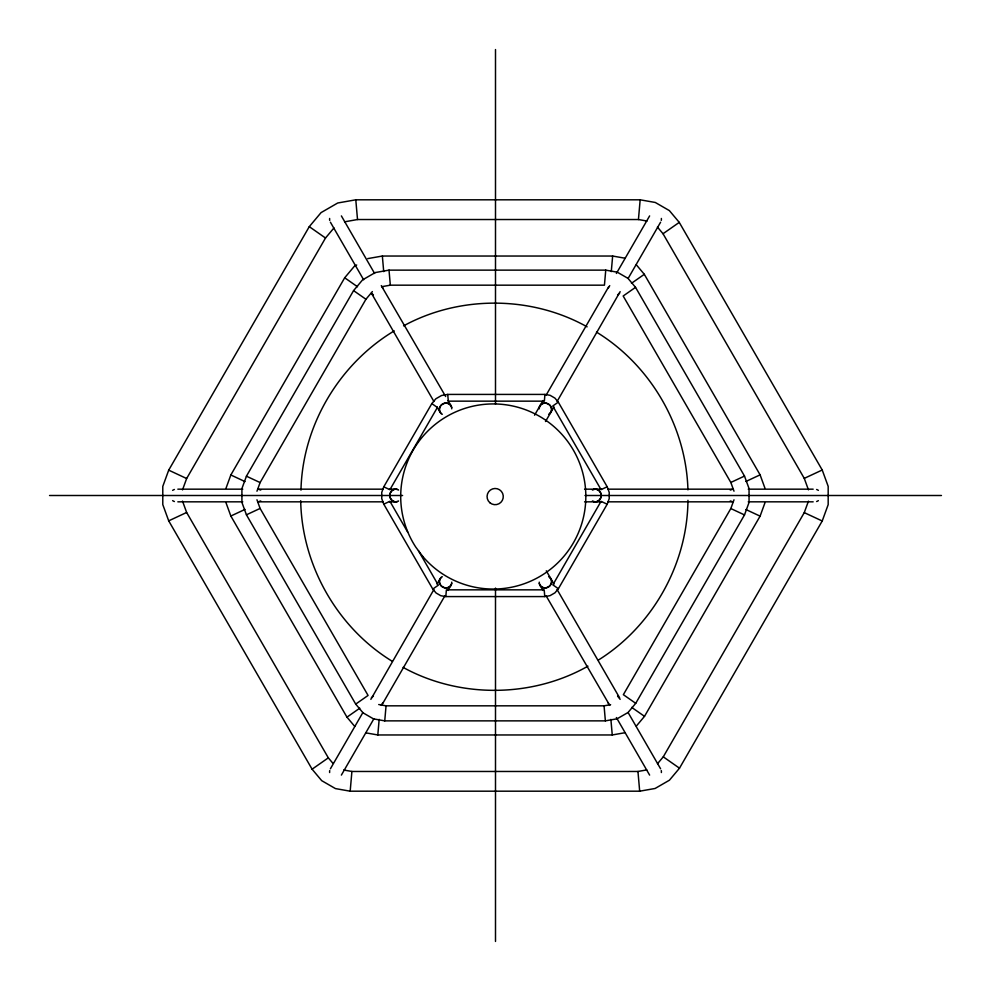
<?xml version="1.0" encoding="UTF-8"?>
<svg xmlns="http://www.w3.org/2000/svg" width="991" height="991" viewBox="0 0 991 991"><rect width="100%" height="100%" fill="white"/><g stroke="black" fill="none" stroke-linecap="round" stroke-linejoin="round"><path stroke-width="1.49" d="M442.345 576.737L441.28 577.369A6.664 5.983 30 0 0 439.434 582.361L440.004 584.182A6.194 5.55 30 0 0 446.445 587.898L448.304 587.477A6.664 5.983 30 0 0 451.698 583.389L451.723 582.151M539.277 408.849L539.302 407.611A6.664 5.983 30 0 1 542.696 403.523L544.555 403.102A6.194 5.55 30 0 1 550.996 406.818L551.566 408.639A6.664 5.983 30 0 1 549.72 413.619L548.655 414.263M300.979 490.149C302.391 425.746 339.095 363.97 394.22 330.895M687.952 500.319C687.469 564.102 652.536 626.238 598.453 660.018M350.182 791.19L639.678 791.19L655.101 788.477L669.433 780.202L679.492 768.198L822.22 520.993L828.179 504.642L828.179 486.358L822.22 470.007L679.256 222.38L669.371 210.6L655.299 202.474L640.161 199.81L355.794 199.81L337.72 202.994L321.072 212.607L309.279 226.654L168.705 470.155L162.784 486.408L162.784 504.592L168.705 520.845L312.091 769.202L321.716 780.673L335.441 788.588L350.182 791.19L351.904 771.469L637.956 771.469L646.776 769.908M365.865 732.857L377.806 734.963L379.169 719.379M384.743 720.866L605.377 720.866L617.133 718.785L628.059 712.479L635.727 703.337L744.501 514.924L749.047 502.462L749.047 488.538L744.501 476.076L635.541 287.34L628.009 278.372L617.282 272.178L605.749 270.134L389.017 270.134L375.242 272.562L362.557 279.896L353.576 290.611L246.425 476.188L241.915 488.575L241.915 502.425L246.425 514.812L355.707 704.106L363.04 712.839L373.508 718.884L384.743 720.866L386.056 705.827L604.064 705.827L610.605 704.675M445.801 596.582L446.396 589.843L544.183 589.843L544.777 596.582L550.042 595.653L554.948 592.829L558.391 588.728L607.186 504.221L609.217 498.622L609.217 492.378L607.186 486.779L558.305 402.135L554.923 398.109L550.116 395.322L544.939 394.418L447.721 394.418L441.552 395.508L435.854 398.791L431.828 403.597L383.765 486.841L381.746 492.391L381.746 498.609L383.765 504.159L432.782 589.063L436.077 592.99L440.772 595.702L445.801 596.582L544.777 596.582M544.939 394.418L544.356 401.157L448.316 401.157L447.721 394.418M605.749 270.134L604.436 285.173L390.33 285.173L381.882 286.672M611.286 271.621L612.649 256.037L624.912 258.193M344.583 221.823L357.516 219.531L638.439 219.531L640.161 199.81M370.857 699.361L433.934 589.484M381.275 705.381L382.86 702.644M608.14 288.356L609.725 285.619M557.066 401.516L620.143 291.639M182.517 489.888L186.642 478.529L325.506 238.013L333.955 227.955M226.047 488.142L230.841 474.974L344.695 277.777L354.245 266.393L356.686 264.981M256.954 491.226L260.1 482.567L365.939 299.257L372.368 291.589M635.727 703.337L623.364 694.679L730.825 508.544L734.009 499.811M636.346 726.069L644.509 716.344L760.097 516.15L764.916 502.908M657.516 763.714L663.276 756.839L804.271 512.62L808.445 501.161M330.412 768.781L362.879 712.554M437.019 584.133L440.115 578.781M534.558 415.192L543.018 400.537M546.103 395.186L608.66 286.833M616.39 273.454L649.625 215.902M341.375 775.098L373.83 718.884M382.34 704.167L444.897 595.814M447.982 590.463L451.066 585.111M545.521 421.522L553.981 406.867M628.121 278.446L660.588 222.219M619.623 293.163L617.579 294.897M371.377 697.837L373.421 696.103M808.445 489.839L804.271 478.38L663.029 233.74L679.256 222.38M631.49 283.29L644.311 274.309L636.309 264.77M635.541 287.34L623.178 295.999L730.825 482.456L734.009 491.189M558.305 402.135L552.755 406.013L601.042 489.641L607.186 486.779M432.782 589.063L438.332 585.185L418.45 550.736M355.707 704.106L368.07 695.447L260.1 508.433L256.954 499.774M354.753 726.44L346.961 717.162L359.783 708.181M312.091 769.202L328.318 757.842L186.642 512.471L182.517 501.112M260.732 500.926L258.205 501.83L383.319 501.83M730.268 490.074L732.795 489.17L607.681 489.17M398.568 490.074L397.49 489.48A6.664 5.983 -90 0 0 392.25 490.384L390.95 491.784A6.194 5.55 -90 0 0 390.95 499.216L392.25 500.616A6.664 5.983 -90 0 0 397.478 501.52L398.568 500.926M592.432 490.074L593.51 489.48A6.664 5.983 -90 0 1 598.75 490.384L600.05 491.784A6.194 5.55 -90 0 1 600.05 499.216L598.75 500.616A6.664 5.983 -90 0 1 593.522 501.52L592.432 500.926M403.585 325.866C459.688 295.231 531.349 295.578 587.118 326.844M587.936 666.175C531.87 697.924 459.564 698.444 403.089 667.389M168.705 520.845L186.642 512.471M226.047 502.858L230.841 516.026L245.012 509.411M246.425 514.812L260.1 508.433M383.765 504.159L389.897 501.297L407.648 532.031M730.825 482.456L744.501 476.076M745.913 481.465L760.097 474.85L764.916 488.092M804.271 478.38L822.22 470.007M367.723 258.614L382.353 256.037L612.649 256.037M377.806 734.963L612.252 734.963L624.751 732.758M177.835 489.17L242.758 489.17M383.319 489.17L258.205 489.17L260.732 490.074M389.5 489.17L395.682 489.17M584.579 489.17L601.5 489.17M748.242 489.17L813.165 489.17M49.55 495.5L402.594 495.5M585 495.5L941.45 495.5M177.835 501.83L242.758 501.83M389.5 501.83L395.682 501.83M584.579 501.83L601.5 501.83M607.681 501.83L732.795 501.83L730.268 500.926M748.242 501.83L813.165 501.83M638.439 219.531L647.024 221.055M378.723 704.527L386.056 705.827M343.666 770.007L351.904 771.469M804.271 512.62L822.22 520.993M745.913 509.535L760.097 516.15M730.825 508.544L744.501 514.924M607.186 504.221L601.042 501.359L552.842 584.839L558.391 588.728M383.765 486.841L389.897 489.703L437.378 407.474L431.828 403.597M246.425 476.188L260.1 482.567M230.841 474.974L245.012 481.589M168.705 470.155L186.642 478.529M373.421 294.897L371.377 293.163L433.934 401.516M617.579 696.103L620.143 699.361M451.723 408.849L451.698 407.611A6.664 5.983 -30 0 0 448.304 403.523L446.445 403.102A6.194 5.55 -30 0 0 440.004 406.818L439.434 408.639A6.664 5.983 -30 0 0 441.28 413.619L442.345 414.263M548.655 576.737L549.72 577.369A6.664 5.983 -30 0 1 551.566 582.361L550.996 584.182A6.194 5.55 -30 0 1 544.555 587.898L542.696 587.477A6.664 5.983 -30 0 1 539.302 583.389L539.277 582.151M596.508 332.121C650.653 365.27 686.168 426.378 687.94 489.864M392.337 661.356C337.25 627.712 301.809 565.18 300.694 500.69M309.279 226.654L325.506 238.013M344.695 277.777L357.503 286.758M353.576 290.611L365.939 299.257M631.688 707.376L644.509 716.344M663.276 756.839L679.492 768.198M381.275 285.619L445.665 396.524M546.103 595.814L609.725 705.381M657.429 227.063L663.029 233.74M328.318 757.842L332.803 763.181M644.311 274.309L760.097 474.85M341.375 215.902L374.61 273.454M447.982 400.537L451.066 405.889M546.289 570.804L553.981 584.133M557.066 589.484L619.623 697.837M628.121 712.554L660.588 768.781M330.412 222.219L363.647 279.784M437.019 406.867L440.115 412.219M539.934 585.111L543.018 590.463M616.39 717.546L649.625 775.098M230.841 516.026L346.961 717.162M608.14 702.644L608.66 704.167M382.34 286.833L382.86 288.356M637.956 771.469L639.678 791.19M610.89 719.379L612.252 734.963M604.064 705.827L605.377 720.866M389.017 270.134L390.33 285.173M382.353 256.037L383.715 271.621M355.794 199.81L357.516 219.531M495.5 49.55L495.5 404.142M495.5 588.084L495.5 941.45M661.27 770.589A6.132 6.119 -30 0 1 661.356 772.546M549.732 577.369A6.355 5.822 -30 0 1 548.333 587.019A6.355 5.822 -30 0 1 539.277 583.402M329.644 772.546A6.132 6.119 30 0 1 329.73 770.589M451.723 583.402A6.355 5.822 30 0 1 442.667 587.019A6.355 5.822 30 0 1 441.268 577.369M172.645 490.384A6.132 6.119 -90 0 1 174.379 489.48M174.379 501.52A6.132 6.119 -90 0 1 172.645 500.616M397.49 501.533A6.355 5.822 -90 0 1 389.822 495.5A6.355 5.822 -90 0 1 397.49 489.467M329.73 220.411A6.132 6.119 -30 0 1 329.644 218.454M441.268 413.631A6.355 5.822 -30 0 1 442.667 403.981A6.355 5.822 -30 0 1 451.723 407.598M661.356 218.454A6.132 6.119 30 0 1 661.27 220.411M539.277 407.598A6.355 5.822 30 0 1 548.333 403.981A6.355 5.822 30 0 1 549.732 413.631M818.355 500.616A6.132 6.119 -90 0 1 816.621 501.52M816.621 489.48A6.132 6.119 -90 0 1 818.355 490.384M593.51 489.467A6.355 5.822 -90 0 1 601.178 495.5A6.355 5.822 -90 0 1 593.51 501.533M422.711 556.409L415.762 547.094A92.559 92.559 0 0 1 484.326 404.365A92.559 92.559 0 0 1 579.054 531.25A92.559 92.559 0 0 1 422.711 556.409M489.851 502.71A8.114 8.114 0 0 0 503.131 498.139A8.114 8.114 0 0 0 492.527 488.922A8.114 8.114 0 0 0 489.851 502.71"/></g></svg>
